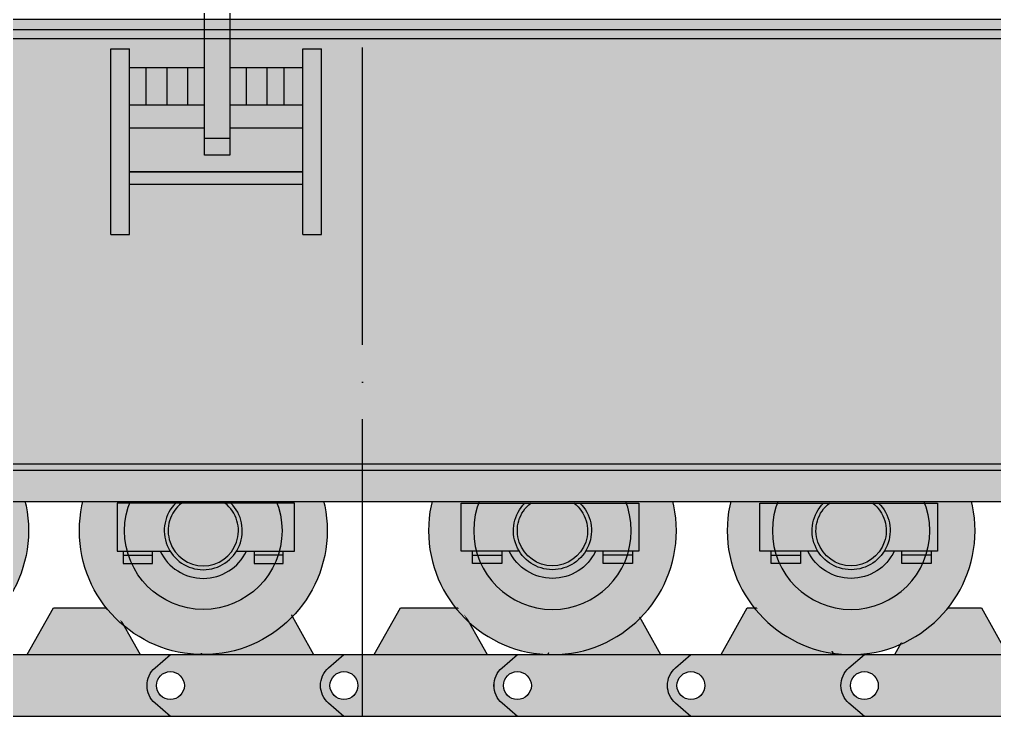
# Model space of a CAD drawing. Header units: millimetres. Extents: x -7081 to 12121, y -11735 to 22530.
# Drawn here: x -553 to 1020, y 0 to 1125 of the extents above; entities that cross this region are included whole.
import ezdxf

# ---------------------------------------------------------------- set-up
doc = ezdxf.new("R2010")
doc.units = ezdxf.units.MM
doc.linetypes.add('ACAD_ISO04W100', pattern=[30, 24, -3, 0, -3])
doc.layers.add('Кран SCC2600A', color=250, linetype='Continuous', lineweight=30)
doc.layers.add('Кран SCC2600A Штриховка', color=40, linetype='Continuous', lineweight=15)
doc.layers.add('Кран SCC2600A Оси', color=251, linetype='ACAD_ISO04W100')
doc.styles.get("Standard").update_dxf_attribs({"font": 'mipgost.ttf'})

# ---------------------------------------------------------------- blocks, each defined once
blk = doc.blocks.new('BLOCK-20160316.19221669')
at = {"color": 0, "linetype": 'ByBlock', "lineweight": -2, "ltscale": 20, "transparency": 16777216}
blk.add_wipeout([(185.4, 75.1), (143.6, 139.2), (80.9, 182.9), (6.3, 199.9), (-69.2, 187.7), (-134.5, 148), (-180.3, 86.7), (-199.6, 12.7), (-189.8, -63.2), (-152.2, -129.8), (-92.3, -177.4), (-19, -199.1), (57.1, -191.7), (124.9, -156.2), (174.4, -97.9), (198.4, -25.3), (200, 0)], dxfattribs=at)
blk.add_wipeout([(81.9, -32.8), (81.9, -39.5), (81.9, -53.1), (129.1, -53.1), (129.1, -39.5), (129.1, -32.8), (147.1, -32.8), (147.1, 44.7), (-139.2, 44.7), (-139.2, -32.8), (-129.1, -32.8), (-129.1, -39.5), (-129.1, -53.1), (-81.9, -53.1), (-81.9, -39.5), (-81.9, -32.8), (-69.7, -32.8), (-69.7, -32.8), (-41.3, -65.1), (0, -77.1), (41.3, -65.1), (69.7, -32.8), (69.7, -32.8)], dxfattribs=at)
at = {"layer": 'Кран SCC2600A Штриховка', "ltscale": 20, "transparency": 16777216}
h = blk.add_hatch(color=252, dxfattribs=at)
h.dxf.hatch_style = 1
edge = h.paths.add_edge_path(flags=17)
edge.add_arc((0, 0), 127.1, 0, 360)
edge = h.paths.add_edge_path()
edge.add_arc((0, 0), 200, 0, 360)
h = blk.add_hatch(color=253, dxfattribs=at)
h.dxf.hatch_style = 1
edge = h.paths.add_edge_path()
edge.add_arc((0, 0), 127.1, 0, 360)
h = blk.add_hatch(color=256, dxfattribs=at)
h.dxf.hatch_style = 1
edge = h.paths.add_edge_path()
edge.add_line((69.7, -32.8), (81.9, -32.8))
edge.add_line((81.9, -32.8), (81.9, -39.5))
edge.add_line((81.9, -39.5), (81.9, -53.1))
edge.add_line((81.9, -53.1), (129.1, -53.1))
edge.add_line((129.1, -53.1), (129.1, -39.5))
edge.add_line((129.1, -39.5), (129.1, -32.8))
edge.add_line((129.1, -32.8), (147.1, -32.8))
edge.add_line((147.1, -32.8), (147.1, 44.7))
edge.add_line((147.1, 44.7), (-139.2, 44.7))
edge.add_line((-139.2, 44.7), (-139.2, -32.8))
edge.add_line((-139.2, -32.8), (-129.1, -32.8))
edge.add_line((-129.1, -32.8), (-129.1, -39.5))
edge.add_line((-129.1, -39.5), (-129.1, -53.1))
edge.add_line((-129.1, -53.1), (-81.9, -53.1))
edge.add_line((-81.9, -53.1), (-81.9, -39.5))
edge.add_line((-81.9, -39.5), (-81.9, -32.8))
edge.add_line((-81.9, -32.8), (-69.7, -32.8))
edge.add_arc((0, 0), 77.1, 205.2189, 334.7811)
at = {"color": 0, "linetype": 'ByBlock', "lineweight": -2, "ltscale": 20, "transparency": 16777216}
for p, q in [((-129.1, -32.8), (-81.9, -32.8)), ((-129.1, -39.5), (-81.9, -39.5)), ((-69.7, -32.8), (-53.8, -32.8)), ((53.8, -32.8), (69.7, -32.8)), ((81.9, -32.8), (129.1, -32.8)), ((129.1, -39.5), (81.9, -39.5))]:
    blk.add_line(p, q, dxfattribs=at)
blk.add_lwpolyline([(69.7, -32.8), (81.9, -32.8), (81.9, -39.5), (81.9, -53.1), (129.1, -53.1), (129.1, -39.5), (129.1, -32.8), (147.1, -32.8), (147.1, 44.7), (-139.2, 44.7), (-139.2, -32.8), (-129.1, -32.8), (-129.1, -39.5), (-129.1, -53.1), (-81.9, -53.1), (-81.9, -39.5), (-81.9, -32.8), (-69.7, -32.8, 0.634387)], format="xyb", close=True, dxfattribs=at)
for radius in [200, 127.1]:
    blk.add_circle((0, 0), radius, dxfattribs=at)
for radius, start, end in [(63, 134.7898, 45.2102), (56.7, 127.9395, 52.0605)]:
    blk.add_arc((0, 0), radius, start, end, dxfattribs=at)
blk = doc.blocks.new('BLOCK-20160317.13205085')
at = {"color": 0, "linetype": 'ByBlock', "lineweight": -2, "ltscale": 20, "transparency": 16777216}
blk.add_wipeout([(304.8, 28.5), (304.8, 28.5), (314.3, 15.6), (317.7, 0), (314.3, -15.6), (304.8, -28.5), (304.8, -28.5), (280, -50), (0, -50), (-24.8, -28.5), (-24.8, -28.5), (-34.3, -15.6), (-37.7, 0), (-34.3, 15.6), (-24.8, 28.5), (-24.8, 28.5), (0, 50), (49, 50), (91.1, 125.2), (188.9, 125.2), (231, 50), (280, 50)], dxfattribs=at)
at = {"layer": 'Кран SCC2600A Штриховка', "ltscale": 20, "transparency": 16777216}
h = blk.add_hatch(color=252, dxfattribs=at)
h.dxf.hatch_style = 1
h.paths.add_polyline_path([(231, 50), (188.9, 125.2), (91.1, 125.2), (49, 50)])
h = blk.add_hatch(color=253, dxfattribs=at)
h.dxf.hatch_style = 1
h.paths.add_polyline_path([(49, 50), (0, 50), (-24.8, 28.5, 0.455518), (-24.8, -28.5), (0, -50), (280, -50), (304.8, -28.5, 0.455518), (304.8, 28.5), (280, 50), (231, 50)])
h.paths.add_polyline_path([(-22.5, 0, -1), (22.5, 0, -1)], flags=16)
at = {"color": 0, "linetype": 'ByBlock', "lineweight": -2, "ltscale": 20, "transparency": 16777216}
blk.add_lwpolyline([(280, 50), (304.8, 28.5, -0.455518), (304.8, -28.5), (280, -50), (0, -50), (-24.8, -28.5, -0.455518), (-24.8, 28.5), (0, 50), (49, 50), (91.1, 125.2), (188.9, 125.2), (231, 50)], format="xyb", close=True, dxfattribs=at)
blk.add_lwpolyline([(49, 50), (231, 50)], dxfattribs=at)
blk.add_circle((0, 0), 22.5, dxfattribs=at)
blk = doc.blocks.new('BLOCK-20180425.191503')
at = {"color": 0, "linetype": 'ByBlock', "lineweight": -2, "ltscale": 20, "transparency": 16777216}
blk.add_wipeout([(3745.6, -141.5), (3861.5, -141.5), (3861.5, -37), (3844.7, -20.2), (1856.6, 259.5), (-2793.4, 259.5), (-3760.4, 178.7), (-3811.1, 178.7), (-3811.1, -468.3), (-3861.5, -468.3), (-3861.5, -518.9), (3800.9, -518.9), (3861.5, -485.1), (3861.5, -357.1), (3745.6, -357.1)], dxfattribs=at)
at = {"layer": 'Кран SCC2600A Штриховка', "ltscale": 20, "transparency": 16777216}
h = blk.add_hatch(color=256, dxfattribs=at)
h.dxf.hatch_style = 1
h.paths.add_polyline_path([(3745.6, -357.1), (3745.6, -141.5), (3861.5, -141.5), (3861.5, -37), (3844.7, -20.2), (1856.6, 259.5), (-2793.4, 259.5), (-3760.4, 178.7), (-3811.1, 178.7), (-3811.1, -468.3), (-3861.5, -468.3), (-3861.5, -518.9), (3800.9, -518.9), (3861.5, -485.1), (3861.5, -357.1)])
at = {"color": 0, "linetype": 'ByBlock', "lineweight": -2, "ltscale": 20, "transparency": 16777216}
for points in [[(-643.6, 518.9), (-643.6, 40.4), (-684.1, 40.4), (-684.1, 518.9)], [(3745.6, -357.1), (3745.6, -141.5), (3861.5, -141.5), (3861.5, -37), (3844.7, -20.2), (1856.6, 259.5), (-2793.4, 259.5), (-3760.4, 178.7), (-3811.1, 178.7), (-3811.1, -468.3), (-3861.5, -468.3), (-3861.5, -518.9), (3800.9, -518.9), (3861.5, -485.1), (3861.5, -357.1)]]:
    blk.add_lwpolyline(points, close=True, dxfattribs=at)
for points in [[(859.3, 242.7), (-2793.4, 242.7)], [(-1657.8, 229.1), (849.1, 229.1)], [(-835.6, 212.3), (-805.4, 212.3)], [(-835.6, -87.6), (-835.6, 212.3)], [(-805.4, -87.6), (-805.4, 212.3)], [(-525.7, 212.3), (-495.3, 212.3)], [(-525.7, -87.6), (-525.7, 212.3)], [(-495.3, -87.6), (-495.3, 212.3)], [(-805.4, 182), (-684.1, 182)], [(-778.4, 121.4), (-778.4, 182)], [(-744.6, 121.4), (-744.6, 182)], [(-711, 121.4), (-711, 182)], [(-643.6, 182), (-525.7, 182)], [(-616.6, 121.4), (-616.6, 182)], [(-583, 121.4), (-583, 182)], [(-555.9, 121.4), (-555.9, 182)], [(-684.1, 121.4), (-805.4, 121.4)], [(-525.7, 121.4), (-643.6, 121.4)], [(-684.1, 84.3), (-805.4, 84.3)], [(-525.7, 84.3), (-643.6, 84.3)], [(-643.6, 67.5), (-684.1, 67.5)], [(-525.7, 13.5), (-805.4, 13.5), (-525.7, 13.5)], [(-525.7, -6.8), (-805.4, -6.8)], [(-835.6, -87.6), (-805.4, -87.6)], [(-525.7, -87.6), (-495.3, -87.6)], [(-3811.1, -468.3), (3827.9, -468.3)], [(849.1, -458.2), (-1654.5, -458.2)]]:
    blk.add_lwpolyline(points, dxfattribs=at)
blk = doc.blocks.new('BLOCK-20160316.19555636')
at = {"color": 0, "linetype": 'ByBlock', "lineweight": -2, "ltscale": 20, "transparency": 16777216}
blk.add_lwpolyline([(-3949.5, 70.2), (-3296.7, 50), (3352.6, 50), (4109.5, 109.1, 0.867061), (4173.6, 1105.6), (3006.2, 1350), (-2813.2, 1350), (-4022.7, 1146.4, 0.905767)], format="xyb", close=True, dxfattribs=at)
blk.add_blockref('BLOCK-20160317.13205085', (-869.8, 50), dxfattribs=at)
blk.add_blockref('BLOCK-20160317.13205085', (-589.8, 50), dxfattribs=at)
for name, p in [('BLOCK-20160316.19221669', (-738.8, 300)), ('BLOCK-20160317.13205085', (-309.8, 50))]:
    blk.add_blockref(name, p, dxfattribs=at)
blk.add_blockref('BLOCK-20160317.13205085', (-29.8, 50), dxfattribs=at)
for name, p in [('BLOCK-20160316.19221669', (-256.8, 300)), ('BLOCK-20160317.13205085', (250.2, 50))]:
    blk.add_blockref(name, p, dxfattribs=at)
blk.add_blockref('BLOCK-20160317.13205085', (530.2, 50), dxfattribs=at)
at = {"color": 0, "linetype": 'ByBlock', "lineweight": -2, "ltscale": 20, "transparency": 16777216, "xscale": -1}
blk.add_blockref('BLOCK-20160316.19221669', (306.8, 300), dxfattribs=at)
at = {"color": 0, "linetype": 'ByBlock', "lineweight": -2, "ltscale": 20, "transparency": 16777216}
blk.add_blockref('BLOCK-20160317.13205085', (810.2, 50), dxfattribs=at)
at = {"color": 0, "linetype": 'ByBlock', "lineweight": -2, "ltscale": 20, "transparency": 16777216, "xscale": -1}
blk.add_blockref('BLOCK-20160316.19221669', (788.8, 300), dxfattribs=at)
at = {"color": 0, "linetype": 'ByBlock', "lineweight": -2, "ltscale": 20, "transparency": 16777216}
blk.add_blockref('BLOCK-20180425.191503', (429.4, 865.8), dxfattribs=at)
at = {"layer": 'Кран SCC2600A Оси', "ltscale": 20, "transparency": 16777216}
blk.add_lwpolyline([(0, 0), (0, 1560)], dxfattribs=at)
blk = doc.blocks.new('*U81')
at = {"color": 0, "linetype": 'ByBlock', "lineweight": -2, "ltscale": 20, "transparency": 16777216}
blk.add_blockref('BLOCK-20160316.19555636', (0, 0), dxfattribs=at)
at = {"linetype": 'ByBlock', "lineweight": -2}
for tag, p in [('МАРКА', (-4120.2, 2367.3)), ('МОДЕЛЬ', (-4120.2, 2098.1))]:
    blk.add_attdef(tag, p, '', height=150, dxfattribs=at)

msp = doc.modelspace()

# ---------------------------------------------------------------- block references
at = {"layer": 'Кран SCC2600A'}
msp.add_blockref('*U81', (0, 0), dxfattribs=at)

doc.saveas('drawing.dxf')
